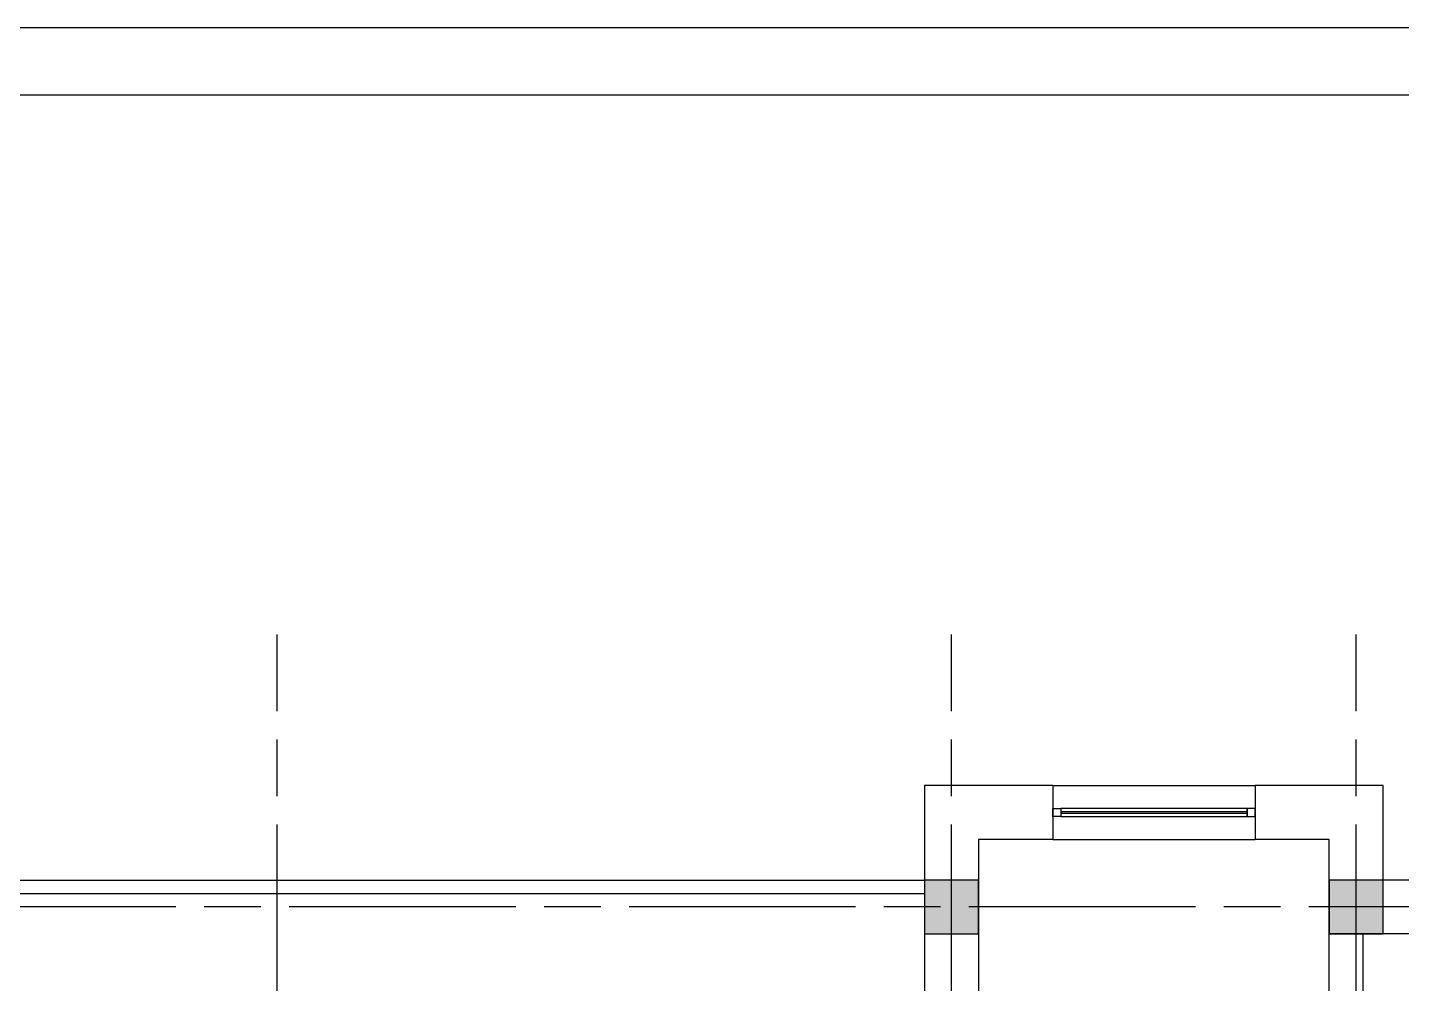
# Model space of a CAD drawing. Header units: inches. Extents: x 2870606 to 3671143, y -733551 to -473558.
# Drawn here: x 3197357 to 3207542, y -498990 to -491903 of the extents above; entities that cross this region are included whole.
import ezdxf

# ---------------------------------------------------------------- set-up
doc = ezdxf.new("R2010")
doc.units = ezdxf.units.IN
doc.header["$MEASUREMENT"] = 0
doc.linetypes.add('ACAD_ISO08W100', pattern=[36, 24, -3, 6, -3])
doc.layers.add('A_Windows', color=160, linetype='Continuous')
doc.linetypes.add('FENCELINE1', pattern='A,0.25,-0.1,[133,ltypeshp.shx,S=0.1,R=0,X=-0.1,Y=0],-0.1,1', length=1.45)

# ---------------------------------------------------------------- blocks, each defined once
blk = doc.blocks.new('*U65')
at = {"color": 7, "lineweight": 30}
for points in [[(0, 60), (60, 60), (60, 0), (0, 0)], [(1500, 60), (1440, 60), (1440, 0), (1500, 0)]]:
    blk.add_lwpolyline(points, close=True, dxfattribs=at)
at = {"color": 4, "lineweight": 25}
for points in [[(60, 60), (1440, 60), (1440, 0), (60, 0)], [(60, 35), (1440, 35), (1440, 25), (60, 25)]]:
    blk.add_lwpolyline(points, close=True, dxfattribs=at)

msp = doc.modelspace()

# ---------------------------------------------------------------- hatches: boundary and pattern name
h = msp.add_hatch(color=256)
h.dxf.hatch_style = 1
h.paths.add_polyline_path([(3204406.57, -498623.13), (3204406.57, -498223.13), (3204006.57, -498223.13), (3204006.57, -498623.13)])
h = msp.add_hatch(color=256)
h.dxf.hatch_style = 1
h.paths.add_polyline_path([(3207406.57, -498623.13), (3207406.57, -498223.13), (3207006.57, -498223.13), (3207006.57, -498623.13)])

# ---------------------------------------------------------------- linework, layer by layer
at = {"color": 252, "linetype": 'ACAD_ISO08W100', "ltscale": 70}
for p, q in [((3199206.57, -524692.02), (3199206.57, -496403.85)), ((3204206.57, -524692.02), (3204206.57, -496403.85)), ((3207206.57, -524692.02), (3207206.57, -496403.85)), ((3216095.49, -498423.13), (3150201.8, -498423.13))]:
    msp.add_line(p, q, dxfattribs=at)
at = {"lineweight": 30}
for p, q in [((3204956.57, -497523.13), (3204006.57, -497523.13)), ((3204006.57, -497523.13), (3204006.57, -498223.13)), ((3204956.57, -497523.13), (3204956.57, -497923.13)), ((3206456.57, -497523.13), (3206456.57, -497923.13)), ((3207406.57, -497523.13), (3206456.57, -497523.13)), ((3207406.57, -498223.13), (3207406.57, -497523.13)), ((3207006.57, -497923.13), (3206456.57, -497923.13)), ((3207006.57, -504123.13), (3207006.57, -497923.13)), ((3207256.57, -504373.13), (3207256.57, -498623.13))]:
    msp.add_line(p, q, dxfattribs=at)
for p, q in [((3204956.57, -497523.13), (3206456.57, -497523.13)), ((3204956.57, -497923.13), (3206456.57, -497923.13)), ((3189406.57, -498223.13), (3204006.57, -498223.13))]:
    msp.add_line(p, q)
at = {"linetype": 'FENCELINE1', "ltscale": 200}
msp.add_line((3189406.57, -498323.13), (3204006.57, -498323.13), dxfattribs=at)
for points in [[(3144143.15, -545903.23), (3144143.15, -491903.23), (3219143.15, -491903.23), (3219143.15, -545903.23)], [(3204006.57, -498223.13), (3204006.57, -498623.13), (3204406.57, -498623.13), (3204406.57, -498223.13)], [(3207006.57, -498223.13), (3207006.57, -498623.13), (3207406.57, -498623.13), (3207406.57, -498223.13)]]:
    msp.add_lwpolyline(points, close=True)
at = {"lineweight": 30}
msp.add_lwpolyline([(3146143.15, -545403.23), (3146143.15, -492403.23), (3218643.15, -492403.23), (3218643.15, -545403.23)], close=True, dxfattribs=at)
for points in [[(3204956.57, -497923.13), (3204406.57, -497923.13), (3204406.57, -504123.13)], [(3204406.57, -498223.13), (3204006.57, -498223.13), (3204006.57, -506623.13)], [(3207956.57, -498223.13), (3207006.57, -498223.13)], [(3207956.57, -498623.13), (3207006.57, -498623.13)]]:
    msp.add_lwpolyline(points, dxfattribs=at)

# ---------------------------------------------------------------- block references
at = {"layer": 'A_Windows', "color": 5, "lineweight": 30, "xscale": -1, "rotation": 359.9999846070635}
msp.add_blockref('*U65', (3206456.57, -497753.13), dxfattribs=at)

doc.saveas('drawing.dxf')
